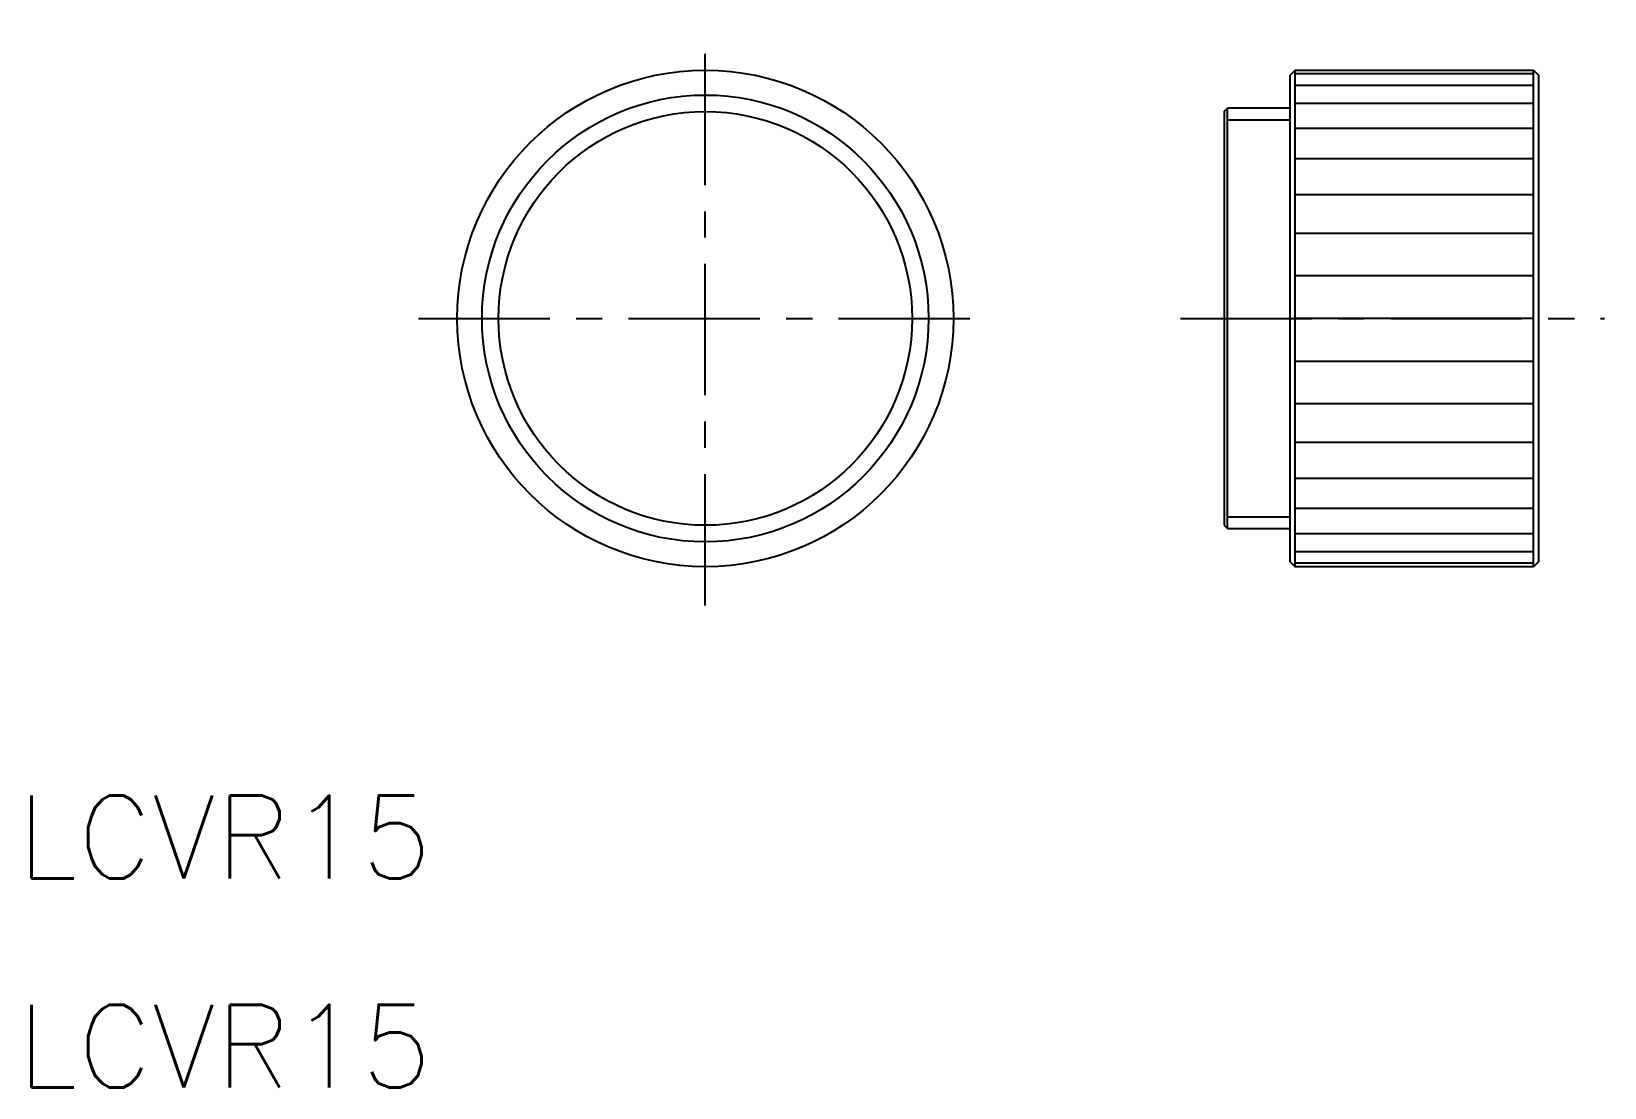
# Model space of a CAD drawing. Extents: x 45.5 to 140.6, y 40.3 to 104.1.
import ezdxf

# ---------------------------------------------------------------- set-up
doc = ezdxf.new("R2010")
doc.units = 0
doc.header["$LTSCALE"] = 0.25
doc.linetypes.add('CENTER', pattern=[50.8, 31.75, -6.35, 6.35, -6.35])
doc.layers.get('0').update_dxf_attribs({"linetype": 'CONTINUOUS'})
doc.layers.add('CENTER', color=1, linetype='CENTER')
doc.styles.get("Standard").update_dxf_attribs({"font": 'txt.shx'})

msp = doc.modelspace()

# ---------------------------------------------------------------- linework, layer by layer
at = {"linetype": 'CONTINUOUS'}
for p, q in [((121.901, 101.73), (121.601, 101.43)), ((121.601, 72.03), (121.601, 101.43)), ((121.901, 101.73), (136.301, 101.73)), ((136.301, 101.73), (136.601, 101.43)), ((136.601, 101.43), (136.601, 72.03)), ((117.601, 99.23), (117.801, 99.43)), ((117.601, 99.23), (117.601, 74.23)), ((121.601, 99.43), (117.801, 99.43)), ((117.601, 74.23), (117.801, 74.03)), ((117.801, 74.03), (121.601, 74.03)), ((121.601, 72.03), (121.901, 71.73)), ((136.301, 71.73), (121.901, 71.73)), ((136.601, 72.03), (136.301, 71.73))]:
    msp.add_line(p, q, dxfattribs=at)
at = {"color": 3, "linetype": 'CONTINUOUS'}
for p, q in [((121.901, 71.73), (121.901, 101.73)), ((136.301, 101.502), (121.901, 101.502)), ((121.901, 100.826), (136.301, 100.826)), ((136.301, 71.73), (136.301, 101.73)), ((117.801, 74.03), (117.801, 99.43)), ((136.301, 99.721), (121.901, 99.721)), ((117.801, 98.73), (121.601, 98.73)), ((121.901, 98.221), (136.301, 98.221)), ((136.301, 96.372), (121.901, 96.372)), ((121.901, 94.23), (136.301, 94.23)), ((136.301, 91.86), (121.901, 91.86)), ((121.901, 89.335), (136.301, 89.335)), ((136.301, 86.73), (121.901, 86.73)), ((136.301, 84.125), (121.901, 84.125)), ((121.901, 81.6), (136.301, 81.6)), ((136.301, 79.23), (121.901, 79.23)), ((121.901, 77.088), (136.301, 77.088)), ((136.301, 75.24), (121.901, 75.24)), ((121.601, 74.73), (117.801, 74.73)), ((121.901, 73.74), (136.301, 73.74)), ((136.301, 72.635), (121.901, 72.635)), ((121.901, 71.958), (136.301, 71.958))]:
    msp.add_line(p, q, dxfattribs=at)
for radius in [15, 13.5, 12.5]:
    msp.add_circle((86.236, 86.73), radius)
at = {"layer": 'CENTER', "color": 1, "linetype": 'CENTER'}
for p, q in [((86.236, 69.39), (86.236, 104.071)), ((68.895, 86.73), (103.576, 86.73)), ((114.965, 86.73), (140.601, 86.73))]:
    msp.add_line(p, q, dxfattribs=at)

# ---------------------------------------------------------------- texts
for p in [(44.638, 52.897), (44.638, 40.26)]:
    msp.add_text('LCVR15', height=5).set_placement(p)

doc.saveas('drawing.dxf')
